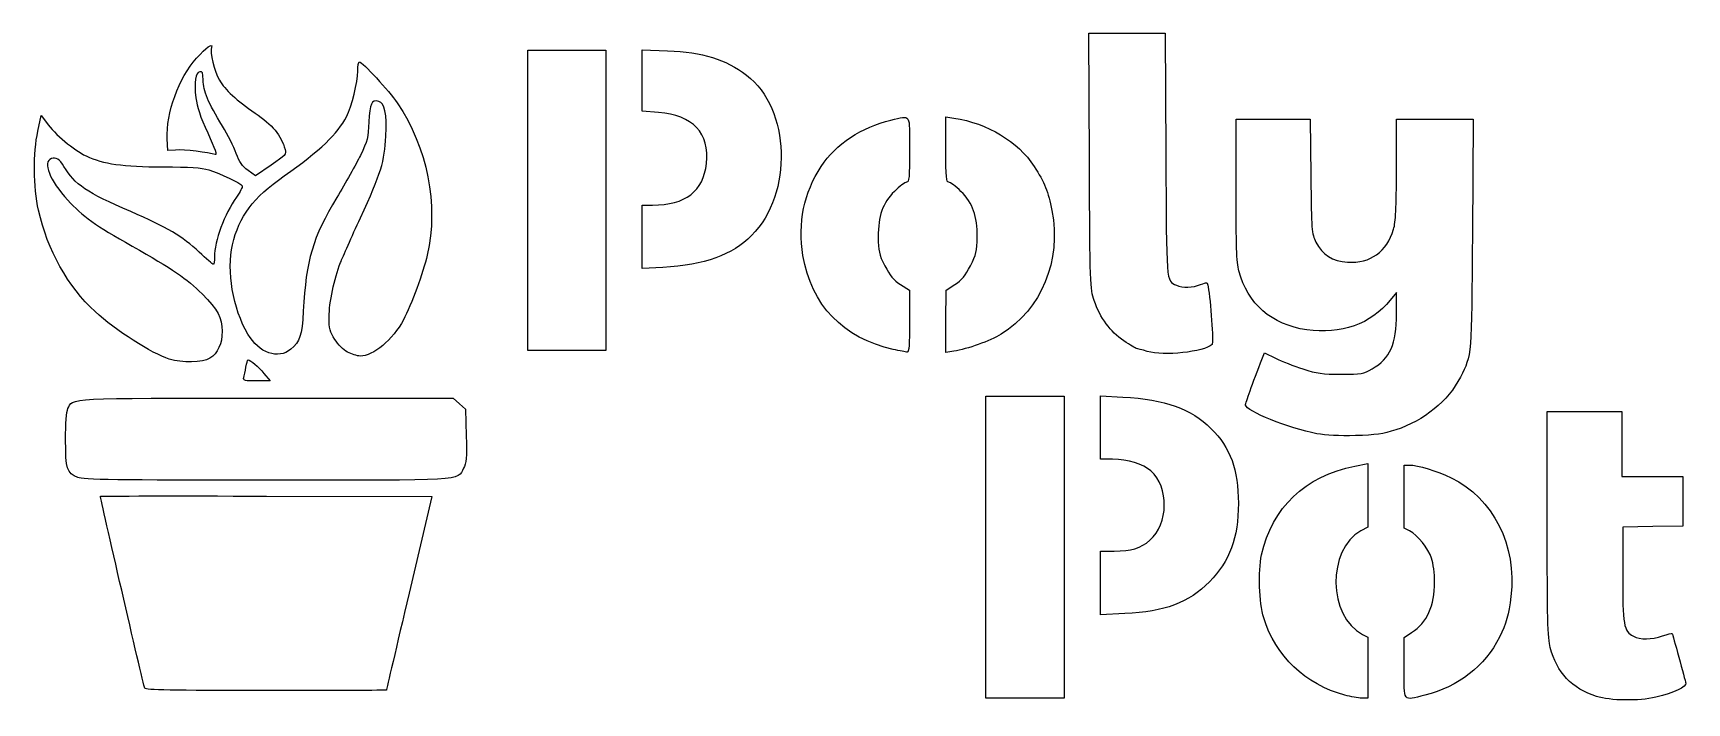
# Model space of a CAD drawing. Extents: x 0.7 to 74, y 0.1 to 29.8.
import ezdxf

# ---------------------------------------------------------------- set-up
doc = ezdxf.new("R2010")
doc.units = 0
doc.layers.get('0').update_dxf_attribs({"linetype": 'CONTINUOUS'})

msp = doc.modelspace()

# ---------------------------------------------------------------- linework, layer by layer
at = {"color": 7}
for points in [[(47.516516, 24.151167), (47.490189, 29.802667), (49.185004, 29.802667), (50.879822, 29.802667), (50.903423, 24.4475)], [(28.405902, 26.291394), (27.686, 26.351361), (27.686, 27.707059), (27.686, 29.062756), (28.807833, 29.017716)], [(0.885512, 25.460262), (1.039095, 26.155524), (1.26713, 25.841262)], [(41.147997, 24.645442), (41.147997, 26.092217), (41.507831, 26.03698)], [(54.017331, 22.877788), (54.017331, 25.992667), (55.660803, 25.992667), (57.304276, 25.992667), (57.33297, 23.473833)], [(61.129331, 23.764367), (61.129331, 25.992667), (62.827519, 25.992667), (64.525705, 25.992667), (64.496072, 20.933833)], [(6.994456, 24.622968), (6.646333, 24.595667), (6.621448, 25.11242)], [(11.228048, 23.949753), (10.541, 23.476858), (10.20484, 23.723165)], [(27.686, 20.777519), (27.686, 22.182667), (28.147499, 22.182667)], [(28.596167, 19.426903), (27.686, 19.372372), (27.686, 20.777519)], [(39.132917, 18.669), (39.530139, 18.415), (39.534743, 17.039167)], [(41.152596, 17.038166), (41.1572, 18.415), (41.554419, 18.669)], [(61.129331, 17.379227), (61.129331, 18.31183), (60.854164, 17.969828)], [(41.507831, 15.714462), (41.147997, 15.661332), (41.152596, 17.038166)], [(55.18908, 15.419134), (55.274498, 15.640601), (55.767748, 15.401666)], [(10.912588, 14.731043), (11.183979, 14.393333), (10.581618, 14.393333)], [(11.043459, 13.631333), (19.301328, 13.631333), (19.57783, 13.38449), (19.854333, 13.137647), (19.882847, 11.966324)], [(48.540964, 10.922), (48.005997, 10.922), (48.005997, 12.331426), (48.005997, 13.74085), (49.000831, 13.681822)], [(67.817997, 8.061122), (67.817997, 13.038667), (69.468997, 13.038667), (71.119997, 13.038667), (71.119997, 11.599333), (71.119997, 10.16), (72.474664, 10.16), (73.829331, 10.16), (73.829331, 9.061483), (73.829331, 7.962967), (72.495831, 7.939649), (71.162331, 7.916331), (71.162331, 5.841998)], [(59.287831, 10.621914), (59.859331, 10.732994), (59.859331, 9.322751), (59.859331, 7.912507), (59.552295, 7.747157)], [(61.713499, 7.751394), (61.467997, 7.878348), (61.467997, 9.273174), (61.467997, 10.668), (61.68861, 10.668)], [(11.023633, 9.292638), (18.349213, 9.271), (17.346173, 4.995333)], [(48.005997, 5.448833), (48.005997, 6.858), (48.610009, 6.858)], [(49.085497, 4.08985), (48.005997, 4.039667), (48.005997, 5.448833)], [(59.624738, 3.164964), (59.859331, 3.04365), (59.859331, 1.691158), (59.859331, 0.338667), (59.584164, 0.344249)], [(61.467997, 1.682083), (61.467997, 3.025497), (61.799814, 3.245083)]]:
    msp.add_lwpolyline(points, dxfattribs=at)
for points in [[(22.605999, 22.394333), (22.605999, 29.040667), (24.341666, 29.040667), (26.077332, 29.040667), (26.077332, 22.394333), (26.077332, 15.748), (24.341666, 15.748), (22.605999, 15.748)], [(14.621501, 15.671491)], [(38.819675, 15.788147)], [(50.080347, 15.702283)], [(6.714403, 15.362382)], [(10.019901, 14.5415)], [(42.925997, 7.027333), (42.925997, 13.716), (44.661664, 13.716), (46.397331, 13.716), (46.397331, 7.027333), (46.397331, 0.338667), (44.661664, 0.338667), (42.925997, 0.338667)], [(57.60562, 12.057465)], [(2.656696, 10.112326)], [(61.467997, 1.682083)], [(5.629747, 0.783167)], [(58.845958, 0.474258)], [(70.005477, 0.416465)]]:
    msp.add_lwpolyline(points, close=True, dxfattribs=at)
for points in [[(7.925321, 28.694113), (8.34417, 29.159974), (8.670206, 29.397656), (8.584686, 29.174793)], [(6.621448, 25.11242), (6.566434, 26.254848), (7.134026, 27.814002), (7.925321, 28.694113)], [(8.584686, 29.174793), (8.507972, 28.974881), (8.719643, 28.095707), (8.934109, 27.723463)], [(28.807833, 29.017716), (30.388989, 28.954236), (31.363843, 28.654486), (32.308363, 27.941365)], [(8.0645, 28.093414), (7.872512, 28.056697), (7.810426, 27.63883), (7.892188, 26.93368)], [(8.213493, 27.713375), (8.212806, 28.056416), (8.188961, 28.117216), (8.0645, 28.093414)], [(14.574536, 26.100599), (14.807112, 26.556488), (15.070666, 27.630758), (15.070666, 28.122877)], [(15.070666, 28.122877), (15.070666, 28.348261), (15.102159, 28.532667), (15.140651, 28.532667)], [(15.140651, 28.532667), (15.269562, 28.532667), (16.476439, 27.226253), (16.822291, 26.712333)], [(32.308363, 27.941365), (34.258792, 26.468777), (34.378535, 22.68099), (32.533, 20.835456)], [(9.073209, 25.681661), (8.434955, 26.72244), (8.214445, 27.243557), (8.213493, 27.713375)], [(8.934109, 27.723463), (9.184977, 27.28804), (9.695046, 26.817511), (10.518669, 26.261735)], [(7.892188, 26.93368), (7.936563, 26.550976), (8.090621, 26.097244), (8.419523, 25.380574)], [(16.002315, 26.779116), (15.684595, 26.862202), (15.593115, 26.671588), (15.563929, 25.865667)], [(16.318742, 25.240225), (16.36588, 26.231742), (16.267593, 26.709744), (16.002315, 26.779116)], [(16.822291, 26.712333), (18.165402, 24.716528), (18.661205, 22.205954), (18.153268, 19.972725)], [(1.26713, 25.841262), (1.651114, 25.31208), (2.469922, 24.623296), (3.023697, 24.36363)], [(9.685207, 24.476177), (9.584297, 24.754864), (9.308897, 25.297332), (9.073209, 25.681661)], [(10.518669, 26.261735), (11.289575, 25.741533), (11.668739, 25.281641), (11.851176, 24.645523)], [(11.810999, 23.478317), (13.414893, 24.608714), (14.187385, 25.341723), (14.574536, 26.100599)], [(15.563929, 25.865667), (15.538878, 25.173976), (15.504076, 25.037263), (15.186747, 24.384)], [(30.53294, 24.023125), (30.673426, 25.378658), (29.937131, 26.163843), (28.405902, 26.291394)], [(35.620931, 23.898573), (36.268062, 24.881267), (37.41678, 25.644308), (38.70692, 25.948452)], [(38.70692, 25.948452), (39.614406, 26.162388), (39.539331, 26.280578), (39.539331, 24.638)], [(41.507831, 26.03698), (43.013839, 25.805796), (44.335711, 25.011014), (45.0644, 23.898573)], [(0.917741, 21.95492), (0.687619, 22.988737), (0.673711, 24.501447), (0.885512, 25.460262)], [(8.419523, 25.380574), (8.74707, 24.66686), (8.843325, 24.383794), (8.74574, 24.421241)], [(15.192799, 21.623165), (16.10708, 23.603559), (16.265061, 24.111069), (16.318742, 25.240225)], [(1.48489, 24.246521), (1.085006, 24.093072), (1.403689, 23.285252), (2.212186, 22.40292)], [(2.043583, 23.888766), (1.846697, 24.218896), (1.684148, 24.322984), (1.48489, 24.246521)], [(3.023697, 24.36363), (3.795844, 24.00157), (4.636344, 23.882344), (6.440466, 23.878954)], [(8.74574, 24.421241), (8.491573, 24.518774), (7.346996, 24.650616), (6.994456, 24.622968)], [(10.20484, 23.723165), (9.949587, 23.910191), (9.824522, 24.091426), (9.685207, 24.476177)], [(11.851176, 24.645523), (11.910449, 24.438848), (11.865156, 24.388276), (11.228048, 23.949753)], [(15.186747, 24.384), (14.994475, 23.988183), (14.527551, 23.151813), (14.149139, 22.525398)], [(39.539331, 24.638), (39.539331, 23.395354), (39.521418, 23.198667), (39.408301, 23.198667)], [(41.27903, 23.198667), (41.165878, 23.198667), (41.147997, 23.396079), (41.147997, 24.645442)], [(50.903423, 24.4475), (50.928849, 18.674175), (50.915514, 18.840199), (51.370934, 18.632691)], [(5.00303, 21.894031), (3.049098, 22.734264), (2.519043, 23.091533), (2.043583, 23.888766)], [(6.440466, 23.878954), (7.633122, 23.876705), (8.1236, 23.843047), (8.472466, 23.739481)], [(8.472466, 23.739481), (8.97818, 23.58935), (9.864213, 23.165442), (9.944786, 23.035072)], [(9.515142, 20.425835), (9.814111, 21.696923), (10.412756, 22.492857), (11.810999, 23.478317)], [(28.147499, 22.182667), (29.602449, 22.182667), (30.406488, 22.803013), (30.53294, 24.023125)], [(34.814169, 19.954969), (34.580491, 21.384848), (34.857605, 22.739434), (35.620931, 23.898573)], [(45.0644, 23.898573), (45.518462, 23.205387), (45.698185, 22.760675), (45.854964, 21.942385)], [(47.727494, 17.956738), (47.546159, 18.489923), (47.542376, 18.601086), (47.516516, 24.151167)], [(57.33297, 23.473833), (57.360881, 21.02375), (57.367144, 20.943871), (57.562422, 20.547247)], [(61.003167, 21.111223), (61.100986, 21.440613), (61.129331, 22.036721), (61.129331, 23.764367)], [(9.944786, 23.035072), (9.972903, 22.989578), (9.861847, 22.765751), (9.697993, 22.537679)], [(38.87016, 22.791559), (38.343594, 22.264991), (38.148067, 21.715057), (38.150477, 20.767394)], [(39.408301, 23.198667), (39.336234, 23.198667), (39.094069, 23.015468), (38.87016, 22.791559)], [(41.817176, 22.791559), (41.593259, 23.015468), (41.351097, 23.198667), (41.27903, 23.198667)], [(42.53829, 20.76481), (42.546175, 21.708473), (42.350605, 22.25813), (41.817176, 22.791559)], [(54.147117, 19.264627), (54.041895, 19.668604), (54.017331, 20.352437), (54.017331, 22.877788)], [(2.212186, 22.40292), (2.863563, 21.692057), (3.436888, 21.283007), (5.061816, 20.369797)], [(9.697993, 22.537679), (9.155813, 21.783004), (8.720666, 20.599194), (8.720666, 19.878878)], [(14.149139, 22.525398), (13.063766, 20.728696), (12.783686, 19.78422), (12.654038, 17.483667)], [(3.419837, 17.464439), (2.219905, 18.56111), (1.309482, 20.195034), (0.917741, 21.95492)], [(8.039001, 20.100668), (7.306725, 20.791459), (6.610127, 21.202944), (5.00303, 21.894031)], [(14.307009, 19.638463), (14.404897, 19.886806), (14.803502, 20.779922), (15.192799, 21.623165)], [(45.854964, 21.942385), (46.278408, 19.732276), (45.381267, 17.551865), (43.602518, 16.468038)], [(32.533, 20.835456), (31.659986, 19.96244), (30.478375, 19.539674), (28.596167, 19.426903)], [(38.150477, 20.767394), (38.152065, 20.143954), (38.18251, 20.012198), (38.443972, 19.497394)], [(42.242049, 19.49481), (42.500526, 20.003742), (42.533102, 20.143395), (42.53829, 20.76481)], [(57.562422, 20.547247), (57.840523, 19.9824), (58.283382, 19.701724), (58.964994, 19.658322)], [(58.964994, 19.658322), (59.977745, 19.593835), (60.706908, 20.113617), (61.003167, 21.111223)], [(64.496072, 20.933833), (64.463822, 15.428623), (64.475434, 15.56791), (63.964976, 14.562667)], [(5.061816, 20.369797), (6.863988, 19.356976), (7.486622, 18.932145), (8.172804, 18.247127)], [(8.667462, 19.558), (8.638199, 19.558), (8.355392, 19.802201), (8.039001, 20.100668)], [(8.720666, 19.878878), (8.720666, 19.702396), (8.696724, 19.558), (8.667462, 19.558)], [(10.197215, 16.468762), (9.536363, 17.596421), (9.245942, 19.28131), (9.515142, 20.425835)], [(18.153268, 19.972725), (17.97791, 19.201735), (17.448199, 17.76377), (17.0964, 17.103728)], [(38.819664, 15.788147), (36.605408, 16.273506), (35.172142, 17.764498), (34.814169, 19.954969)], [(13.80126, 17.225076), (13.801948, 17.86825), (14.020584, 18.911796), (14.307009, 19.638463)], [(38.443972, 19.497394), (38.670764, 19.050849), (38.824112, 18.866465), (39.132917, 18.669)], [(41.554419, 18.669), (41.862798, 18.866191), (42.01659, 19.050888), (42.242049, 19.49481)], [(57.150839, 16.658788), (55.592536, 16.885913), (54.525606, 17.811513), (54.147117, 19.264627)], [(51.370934, 18.632691), (51.647296, 18.506773), (52.106155, 18.519453), (52.448441, 18.662468)], [(52.448441, 18.662468), (52.731794, 18.780861), (52.73752, 18.779036), (52.780798, 18.556635)], [(52.780798, 18.556635), (52.894815, 17.970732), (53.022003, 16.074073), (52.951573, 16.010046)], [(8.172804, 18.247127), (8.869206, 17.551907), (9.059333, 17.197518), (9.059333, 16.594667)], [(49.041804, 16.171556), (48.441314, 16.572548), (47.989575, 17.186129), (47.727494, 17.956738)], [(60.854164, 17.969828), (60.006918, 16.916791), (58.657731, 16.439156), (57.150839, 16.658788)], [(6.714403, 15.362382), (5.948764, 15.601719), (4.322934, 16.639059), (3.419837, 17.464439)], [(12.654038, 17.483667), (12.592129, 16.385112), (12.513749, 16.145303), (12.103878, 15.800419)], [(14.050001, 16.234659), (13.83448, 16.574501), (13.800747, 16.708816), (13.80126, 17.225076)], [(17.0964, 17.103728), (16.628772, 16.226367), (15.748506, 15.488734), (15.179873, 15.497742)], [(39.534743, 17.039167), (39.538235, 15.98907), (39.514291, 15.664927), (39.433508, 15.670064)], [(60.046963, 14.924388), (60.863033, 15.404103), (61.129331, 16.008071), (61.129331, 17.379227)], [(9.059333, 16.594667), (9.059333, 16.050442), (8.858334, 15.608546), (8.515777, 15.399654)], [(12.103878, 15.800419), (11.543667, 15.329032), (10.689719, 15.628367), (10.197215, 16.468762)], [(14.621501, 15.671491), (14.436784, 15.768967), (14.19296, 16.009236), (14.050001, 16.234659)], [(43.602518, 16.468038), (43.103064, 16.16371), (42.095497, 15.801231), (41.507831, 15.714462)], [(49.603147, 15.82893), (49.573527, 15.830994), (49.320924, 15.985167), (49.041804, 16.171556)], [(15.179873, 15.497742), (15.049959, 15.499806), (14.798691, 15.577988), (14.621501, 15.671491)], [(39.433508, 15.670064), (39.3753, 15.673763), (39.099075, 15.726904), (38.819675, 15.788147)], [(50.080331, 15.702283), (49.847497, 15.769884), (49.632764, 15.826875), (49.603147, 15.82893)], [(52.951573, 16.010046), (52.581342, 15.673469), (50.827189, 15.485444), (50.080347, 15.702283)], [(54.440664, 13.324583), (54.440664, 13.419266), (54.729234, 14.226873), (55.18908, 15.419134)], [(55.767748, 15.401666), (56.039036, 15.270252), (56.584847, 15.056292), (56.980664, 14.926199)], [(8.515777, 15.399654), (8.202908, 15.208867), (7.267417, 15.189512), (6.714403, 15.362382)], [(10.019901, 14.5415), (10.042255, 14.622992), (10.084651, 14.832542), (10.114109, 15.007167)], [(10.114109, 15.007167), (10.143569, 15.181792), (10.186337, 15.324667), (10.209149, 15.324667)], [(10.209149, 15.324667), (10.323802, 15.324667), (10.670989, 15.03168), (10.912588, 14.731043)], [(56.980664, 14.926199), (57.599829, 14.722699), (57.836305, 14.689667), (58.673997, 14.689667)], [(58.673997, 14.689667), (59.585611, 14.689667), (59.673112, 14.704626), (60.046963, 14.924388)], [(10.581618, 14.393333), (10.048899, 14.393333), (9.983955, 14.410465), (10.019901, 14.5415)], [(63.964976, 14.562667), (63.431005, 13.511112), (62.35223, 12.629873), (61.105158, 12.226514)], [(2.217817, 13.168032), (2.437626, 13.650462), (2.073237, 13.631333), (11.043459, 13.631333)], [(49.000831, 13.681822), (50.873451, 13.570709), (52.02686, 13.159921), (52.898633, 12.293616)], [(57.60562, 12.057465), (56.350736, 12.296153), (54.440664, 13.060867), (54.440664, 13.324583)], [(2.116667, 11.783521), (2.116667, 12.504497), (2.155085, 13.030351), (2.217817, 13.168032)], [(2.656696, 10.112326), (2.171829, 10.323352), (2.116667, 10.494058), (2.116667, 11.783521)], [(19.882847, 11.966324), (19.906762, 10.983914), (19.887927, 10.75134), (19.766083, 10.524294)], [(52.898633, 12.293616), (53.774361, 11.423381), (54.122132, 10.478373), (54.120034, 8.974667)], [(59.308997, 11.972193), (58.613773, 11.953643), (57.986316, 11.985054), (57.60562, 12.057465)], [(61.105158, 12.226514), (60.532163, 12.041182), (60.215801, 11.996387), (59.308997, 11.972193)], [(19.766083, 10.524294), (19.46501, 9.963282), (19.912247, 9.99032), (10.993871, 9.993981)], [(50.245362, 10.40642), (49.88157, 10.725832), (49.233085, 10.922), (48.540964, 10.922)], [(50.201311, 7.338157), (51.030248, 8.047696), (51.053921, 9.696497), (50.245362, 10.40642)], [(55.150959, 6.685688), (55.596777, 8.775219), (57.088302, 10.194401), (59.287831, 10.621914)], [(61.68861, 10.668), (62.078047, 10.668), (62.932487, 10.411133), (63.550969, 10.108127)], [(10.993871, 9.993981), (4.38298, 9.996698), (2.873135, 10.018126), (2.656696, 10.112326)], [(63.550969, 10.108127), (65.430024, 9.187546), (66.478475, 7.111828), (66.208301, 4.847167)], [(5.629747, 0.783167), (5.534796, 1.050391), (3.640449, 9.256672), (3.667475, 9.283697)], [(3.667475, 9.283697), (3.684292, 9.300514), (6.994563, 9.304536), (11.023633, 9.292638)], [(54.120034, 8.974667), (54.117917, 7.43382), (53.740063, 6.412156), (52.833537, 5.495826)], [(48.610009, 6.858), (49.376026, 6.858), (49.784267, 6.981182), (50.201311, 7.338157)], [(59.552295, 7.747157), (58.045398, 6.935639), (58.092483, 3.957324), (59.624738, 3.164964)], [(62.691068, 6.536713), (62.538867, 6.983401), (62.068557, 7.567788), (61.713499, 7.751394)], [(67.948167, 2.583818), (67.838196, 3.006034), (67.817997, 3.855905), (67.817997, 8.061122)], [(55.250599, 3.894667), (55.036307, 4.605213), (54.989114, 5.927129), (55.150959, 6.685688)], [(62.822664, 5.49121), (62.822664, 5.86538), (62.765755, 6.317525), (62.691068, 6.536713)], [(52.833537, 5.495826), (51.909935, 4.562235), (50.872059, 4.172904), (49.085497, 4.08985)], [(61.799814, 3.245083), (62.496324, 3.706013), (62.822664, 4.422637), (62.822664, 5.49121)], [(71.162331, 5.841998), (71.162331, 3.565649), (71.206545, 3.308273), (71.635718, 3.086338)], [(17.346173, 4.995333), (16.794501, 2.643717), (16.342578, 0.710142), (16.3419, 0.6985)], [(66.208301, 4.847167), (66.110982, 4.031414), (66.001326, 3.643153), (65.69892, 3.043605)], [(58.845958, 0.474247), (57.091837, 0.945653), (55.757003, 2.215534), (55.250599, 3.894667)], [(65.69892, 3.043605), (65.04967, 1.756405), (63.872155, 0.841642), (62.393923, 0.476094)], [(71.635718, 3.086338), (71.947111, 2.92531), (72.432458, 2.930379), (72.929837, 3.099858)], [(72.929837, 3.099858), (73.150206, 3.174947), (73.34159, 3.222572), (73.355131, 3.205692)], [(73.355131, 3.205692), (73.368678, 3.188811), (73.502274, 2.717803), (73.652023, 2.159003)], [(70.005477, 0.416462), (68.913356, 0.765733), (68.235798, 1.479534), (67.948167, 2.583818)], [(62.393923, 0.476094), (61.39407, 0.228843), (61.467997, 0.132556), (61.467997, 1.682083)], [(73.652023, 2.159003), (73.801769, 1.600203), (73.941972, 1.081429), (73.963586, 1.006171)], [(11.004009, 0.677333), (6.811184, 0.677333), (5.659292, 0.700008), (5.629747, 0.783167)], [(73.963586, 1.006171), (74.010972, 0.841155), (73.438083, 0.573447), (72.629792, 0.382897)], [(16.3419, 0.6985), (16.341212, 0.686858), (13.939171, 0.677333), (11.004009, 0.677333)], [(59.584164, 0.344249), (59.432822, 0.347319), (59.10063, 0.405818), (58.845958, 0.474258)], [(72.629792, 0.382897), (71.885223, 0.207367), (70.608222, 0.2237), (70.005477, 0.416465)]]:
    msp.add_open_spline(points, degree=3, dxfattribs=at)

doc.saveas('drawing.dxf')
